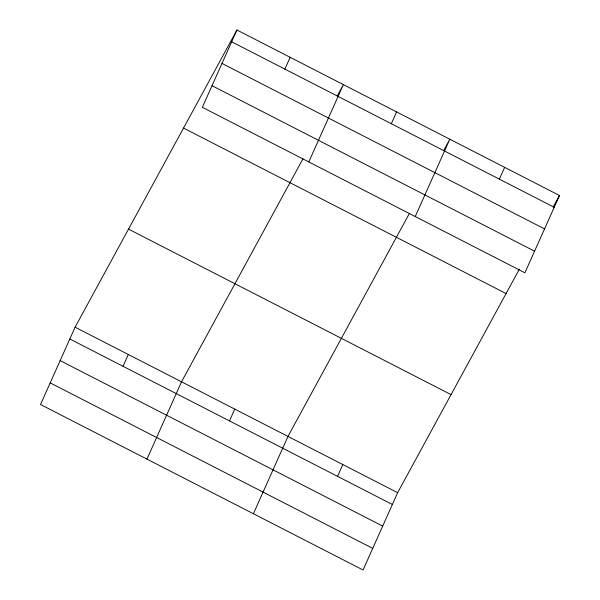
<?xml version="1.0" encoding="UTF-8"?>
<svg xmlns="http://www.w3.org/2000/svg" width="600" height="600" viewBox="0 0 600 600"><rect width="100%" height="100%" fill="white"/><g stroke="black" fill="none" stroke-linecap="round" stroke-linejoin="round"><path stroke-width="0.9" d="M236.94 30L202.358 107.317L524.895 272.805L559.485 195.495L236.94 30L75.105 327.195L40.515 404.505L363.06 570L397.643 492.683L519.428 269.048M123.045 366.293L128.317 354.502M284.88 69.105L290.16 57.307M146.955 459.12L181.538 381.803L302.88 158.985M308.798 161.925L343.38 84.615L337.147 96.052M229.485 420.908L234.757 409.11M391.32 123.712L396.6 111.915M253.395 513.735L287.978 436.418L409.32 213.6M415.23 216.54L449.82 139.222L443.588 150.667M337.538 476.347L342.81 464.55M499.373 179.153L504.653 167.355M553.252 206.933L559.485 195.495M231.66 41.797L554.205 207.285M221.993 63.42L544.537 228.907M212.025 85.695L534.57 251.183M183.532 128.078L506.077 293.565M128.505 229.118L451.05 394.612M75.105 327.195L397.643 492.683M69.825 338.993L392.37 504.48M60.15 360.608L382.695 526.102M50.19 382.89L372.735 548.377"/></g></svg>
